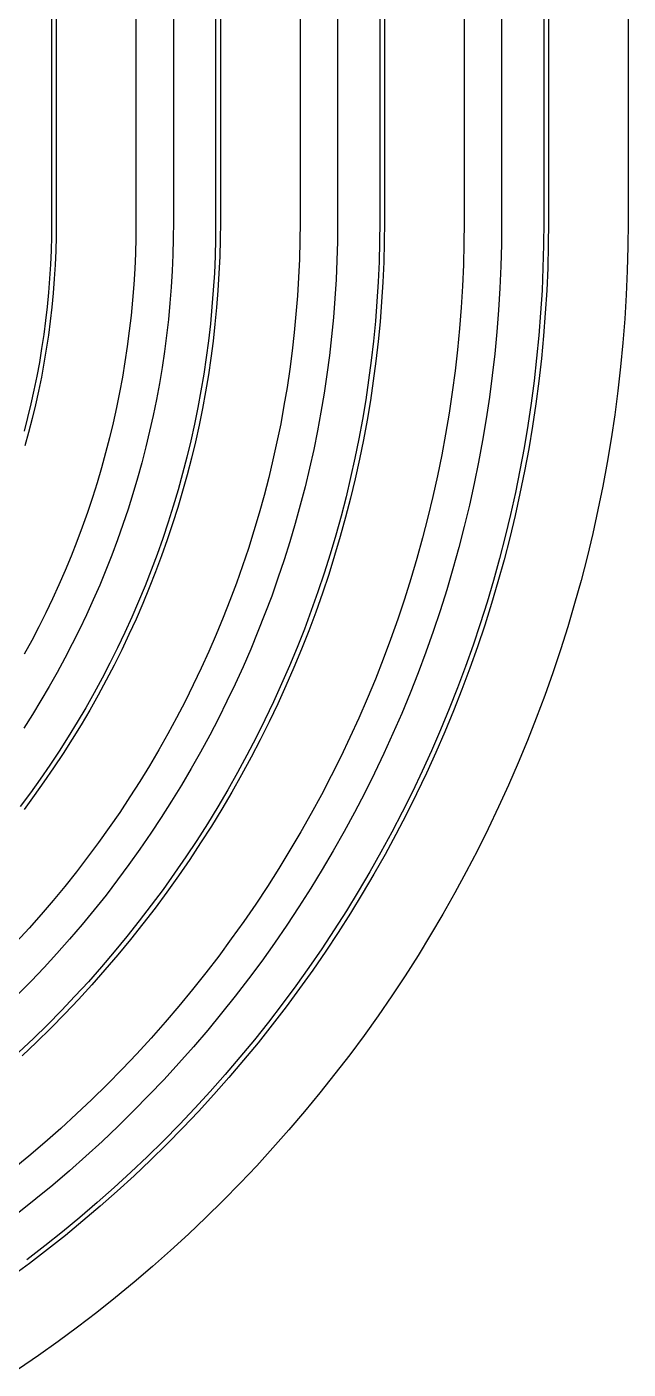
# Model space of a CAD drawing. Header units: metres. Extents: x 9 to 1211, y 9 to 2781.
# Drawn here: x 1082.7 to 1211, y 59.4 to 345.7 of the extents above; entities that cross this region are included whole.
import ezdxf

# ---------------------------------------------------------------- set-up
doc = ezdxf.new("R2010")
doc.units = ezdxf.units.M
for name, color, linetype in [('ACIKLIK', 5, 'Continuous'), ('CAM_SABLON', 4, 'Continuous'), ('DIS_KENAR_V91_Z3', 1, 'Continuous'), ('LAMBA_T4_Z4', 3, 'Continuous')]:
    doc.layers.add(name, color=color, linetype=linetype)

msp = doc.modelspace()

# ---------------------------------------------------------------- linework, layer by layer
at = {"layer": 'ACIKLIK'}
for points in [[(1149, 1093.88), (1149, 304.12), (1148.96, 299.93), (1148.86, 295.87), (1148.68, 291.81), (1148.43, 287.75), (1148.11, 283.69), (1147.72, 279.64), (1147.26, 275.6), (1146.73, 271.57), (1146.13, 267.55), (1145.46, 263.54), (1144.72, 259.54), (1143.91, 255.56), (1143.03, 251.59), (1142.08, 247.63), (1141.06, 243.7), (1139.97, 239.78), (1138.82, 235.88), (1137.6, 232), (1136.3, 228.14), (1134.95, 224.31), (1133.52, 220.5), (1132.03, 216.72), (1130.48, 212.96), (1128.86, 209.23), (1127.17, 205.53), (1125.42, 201.86), (1123.6, 198.22), (1121.73, 194.61), (1119.79, 191.04), (1117.78, 187.5), (1115.72, 184), (1113.59, 180.53), (1111.41, 177.1), (1109.16, 173.71), (1106.86, 170.36), (1104.5, 167.05), (1102.08, 163.78), (1099.61, 160.55), (1097.07, 157.37), (1094.49, 154.23), (1091.85, 151.14), (1089.15, 148.09), (1086.4, 145.1), (1083.61, 142.15), (1080.76, 139.24)], [(1184, 1093.88), (1184, 304.12), (1183.96, 299.32), (1183.84, 294.65), (1183.63, 289.97), (1183.35, 285.31), (1182.98, 280.64), (1182.53, 275.99), (1182, 271.34), (1181.39, 266.7), (1180.7, 262.08), (1179.93, 257.46), (1179.08, 252.86), (1178.14, 248.28), (1177.13, 243.71), (1176.04, 239.17), (1174.87, 234.64), (1173.62, 230.13), (1172.29, 225.64), (1170.88, 221.18), (1169.4, 216.75), (1167.84, 212.34), (1166.2, 207.96), (1164.48, 203.61), (1162.69, 199.28), (1160.83, 194.99), (1158.89, 190.74), (1156.88, 186.52), (1154.79, 182.33), (1152.63, 178.18), (1150.4, 174.07), (1148.09, 170), (1145.72, 165.97), (1143.28, 161.98), (1140.76, 158.04), (1138.18, 154.14), (1135.53, 150.28), (1132.82, 146.47), (1130.03, 142.71), (1127.19, 139), (1124.27, 135.34), (1121.3, 131.73), (1118.26, 128.18), (1115.16, 124.67), (1112, 121.23), (1108.78, 117.83), (1105.5, 114.5), (1102.17, 111.22), (1098.77, 108), (1095.33, 104.84), (1091.82, 101.74), (1088.27, 98.7), (1084.66, 95.73), (1081, 92.81)], [(1114, 1093.88), (1114, 304.12), (1113.97, 300.54), (1113.88, 297.09), (1113.73, 293.64), (1113.52, 290.19), (1113.25, 286.74), (1112.91, 283.3), (1112.52, 279.87), (1112.07, 276.44), (1111.56, 273.03), (1110.99, 269.62), (1110.36, 266.22), (1109.67, 262.83), (1108.92, 259.46), (1108.12, 256.1), (1107.25, 252.75), (1106.33, 249.42), (1105.35, 246.11), (1104.31, 242.81), (1103.21, 239.54), (1102.06, 236.28), (1100.85, 233.04), (1099.58, 229.83), (1098.26, 226.64), (1096.88, 223.47), (1095.45, 220.32), (1093.96, 217.2), (1092.42, 214.11), (1090.82, 211.05), (1089.17, 208.01), (1087.47, 205), (1085.72, 202.02), (1083.91, 199.08), (1082.06, 196.16)]]:
    msp.add_lwpolyline(points, dxfattribs=at)
at = {"layer": 'CAM_SABLON'}
for points in [[(1158, 1093.92), (1158, 304.08), (1157.96, 299.78), (1157.85, 295.55), (1157.67, 291.33), (1157.41, 287.12), (1157.08, 282.91), (1156.67, 278.7), (1156.2, 274.51), (1155.64, 270.32), (1155.02, 266.14), (1154.32, 261.98), (1153.55, 257.82), (1152.71, 253.69), (1151.8, 249.56), (1150.81, 245.46), (1149.75, 241.37), (1148.62, 237.3), (1147.43, 233.25), (1146.16, 229.22), (1144.81, 225.21), (1143.4, 221.23), (1141.93, 217.28), (1140.38, 213.35), (1138.76, 209.44), (1137.08, 205.57), (1135.33, 201.73), (1133.51, 197.91), (1131.62, 194.13), (1129.67, 190.39), (1127.66, 186.68), (1125.58, 183), (1123.43, 179.36), (1121.23, 175.76), (1118.96, 172.2), (1116.63, 168.68), (1114.23, 165.19), (1111.78, 161.76), (1109.27, 158.36), (1106.7, 155.01), (1104.07, 151.7), (1101.38, 148.45), (1098.64, 145.23), (1095.84, 142.07), (1092.99, 138.96), (1090.08, 135.89), (1087.12, 132.88), (1084.11, 129.92), (1081.04, 127.01)], [(1123, 1093.92), (1123, 304.08), (1122.97, 300.39), (1122.87, 296.78), (1122.72, 293.17), (1122.5, 289.56), (1122.21, 285.96), (1121.87, 282.36), (1121.46, 278.77), (1120.98, 275.19), (1120.45, 271.62), (1119.85, 268.05), (1119.2, 264.5), (1118.48, 260.96), (1117.69, 257.44), (1116.85, 253.92), (1115.95, 250.42), (1114.98, 246.94), (1113.95, 243.48), (1112.87, 240.03), (1111.72, 236.61), (1110.52, 233.2), (1109.25, 229.82), (1107.93, 226.46), (1106.54, 223.12), (1105.1, 219.81), (1103.61, 216.52), (1102.05, 213.26), (1100.44, 210.02), (1098.77, 206.82), (1097.05, 203.64), (1095.27, 200.5), (1093.43, 197.39), (1091.55, 194.31), (1089.6, 191.26), (1087.61, 188.25), (1085.56, 185.27), (1083.47, 182.33), (1081.32, 179.42)], [(1088, 1093.92), (1088, 304.08), (1087.97, 301), (1087.89, 298), (1087.76, 295), (1087.58, 292), (1087.34, 289.01), (1087.06, 286.02), (1086.72, 283.04), (1086.33, 280.06), (1085.88, 277.09), (1085.39, 274.13), (1084.84, 271.18), (1084.24, 268.24), (1083.59, 265.31), (1082.89, 262.39), (1082.14, 259.48)], [(1193, 1093.92), (1193, 304.08), (1192.96, 299.17), (1192.83, 294.33), (1192.62, 289.5), (1192.32, 284.68), (1191.95, 279.86), (1191.48, 275.05), (1190.93, 270.24), (1190.3, 265.45), (1189.59, 260.67), (1188.79, 255.9), (1187.91, 251.15), (1186.95, 246.41), (1185.9, 241.69), (1184.77, 236.99), (1183.56, 232.31), (1182.27, 227.65), (1180.9, 223.01), (1179.44, 218.4), (1177.91, 213.82), (1176.29, 209.26), (1174.6, 204.73), (1172.83, 200.23), (1170.98, 195.77), (1169.05, 191.33), (1167.05, 186.94), (1164.97, 182.57), (1162.81, 178.24), (1160.58, 173.96), (1158.27, 169.71), (1155.89, 165.5), (1153.43, 161.33), (1150.91, 157.21), (1148.31, 153.14), (1145.64, 149.1), (1142.9, 145.12), (1140.1, 141.18), (1137.22, 137.3), (1134.28, 133.46), (1131.27, 129.68), (1128.19, 125.95), (1125.05, 122.27), (1121.85, 118.65), (1118.58, 115.09), (1115.26, 111.58), (1111.87, 108.13), (1108.42, 104.74), (1104.91, 101.42), (1101.35, 98.15), (1097.73, 94.95), (1094.05, 91.81), (1090.32, 88.73), (1086.54, 85.72), (1082.7, 82.78)]]:
    msp.add_lwpolyline(points, dxfattribs=at)
at = {"layer": 'DIS_KENAR_V91_Z3'}
for points in [[(1176, 1094), (1176, 304), (1175.96, 299.46), (1175.84, 294.93), (1175.64, 290.39), (1175.37, 285.86), (1175.01, 281.34), (1174.58, 276.82), (1174.06, 272.31), (1173.47, 267.81), (1172.8, 263.33), (1172.05, 258.85), (1171.22, 254.39), (1170.32, 249.94), (1169.34, 245.51), (1168.28, 241.1), (1167.14, 236.71), (1165.93, 232.33), (1164.64, 227.98), (1163.27, 223.66), (1161.83, 219.35), (1160.32, 215.07), (1158.73, 210.82), (1157.07, 206.6), (1155.33, 202.41), (1153.52, 198.25), (1151.64, 194.12), (1149.69, 190.02), (1147.66, 185.96), (1145.57, 181.94), (1143.4, 177.95), (1141.17, 174), (1138.86, 170.09), (1136.49, 166.22), (1134.05, 162.39), (1131.55, 158.61), (1128.98, 154.87), (1126.34, 151.18), (1123.65, 147.53), (1120.88, 143.93), (1118.06, 140.38), (1115.17, 136.88), (1112.22, 133.42), (1109.22, 130.03), (1106.15, 126.68), (1103.03, 123.39), (1099.85, 120.15), (1096.61, 116.97), (1093.32, 113.85), (1089.97, 110.78), (1086.58, 107.78), (1083.12, 104.83), (1079.62, 101.94)], [(1141, 1094), (1141, 304), (1140.97, 300.07), (1140.86, 296.15), (1140.69, 292.22), (1140.45, 288.3), (1140.14, 284.39), (1139.77, 280.48), (1139.32, 276.58), (1138.81, 272.69), (1138.23, 268.8), (1137.58, 264.93), (1136.87, 261.07), (1136.08, 257.22), (1135.23, 253.39), (1134.32, 249.57), (1133.33, 245.77), (1132.28, 241.98), (1131.17, 238.22), (1129.99, 234.47), (1128.74, 230.75), (1127.43, 227.05), (1126.06, 223.37), (1124.62, 219.71), (1123.11, 216.09), (1121.55, 212.48), (1119.92, 208.91), (1118.23, 205.37), (1116.48, 201.85), (1114.66, 198.37), (1112.79, 194.92), (1110.86, 191.5), (1108.86, 188.12), (1106.81, 184.77), (1104.7, 181.46), (1102.53, 178.18), (1100.31, 174.95), (1098.03, 171.75), (1095.69, 168.59), (1093.3, 165.48), (1090.86, 162.4), (1088.36, 159.37), (1085.81, 156.39), (1083.21, 153.45), (1080.55, 150.55)], [(1211, 1094), (1211, 304), (1210.96, 298.85), (1210.82, 293.7), (1210.6, 288.56), (1210.28, 283.42), (1209.88, 278.29), (1209.38, 273.16), (1208.8, 268.05), (1208.13, 262.94), (1207.37, 257.85), (1206.52, 252.77), (1205.58, 247.71), (1204.55, 242.67), (1203.44, 237.64), (1202.24, 232.63), (1200.95, 227.65), (1199.57, 222.69), (1198.11, 217.75), (1196.56, 212.84), (1194.93, 207.96), (1193.21, 203.1), (1191.41, 198.28), (1189.52, 193.49), (1187.55, 188.73), (1185.5, 184.01), (1183.36, 179.33), (1181.14, 174.68), (1178.85, 170.07), (1176.47, 165.51), (1174.01, 160.98), (1171.48, 156.5), (1168.86, 152.06), (1166.17, 147.67), (1163.41, 143.33), (1160.57, 139.04), (1157.65, 134.79), (1154.66, 130.6), (1151.6, 126.46), (1148.46, 122.38), (1145.26, 118.35), (1141.98, 114.38), (1138.64, 110.46), (1135.23, 106.61), (1131.75, 102.81), (1128.21, 99.08), (1124.6, 95.4), (1120.92, 91.79), (1117.19, 88.25), (1113.39, 84.77), (1109.54, 81.36), (1105.62, 78.02), (1101.65, 74.74), (1097.62, 71.54), (1093.54, 68.4), (1089.4, 65.34), (1085.21, 62.35), (1080.96, 59.43)], [(1106, 1094), (1106, 304), (1105.97, 300.68), (1105.88, 297.37), (1105.74, 294.06), (1105.54, 290.75), (1105.28, 287.44), (1104.96, 284.14), (1104.58, 280.84), (1104.15, 277.56), (1103.66, 274.28), (1103.11, 271.01), (1102.51, 267.75), (1101.85, 264.5), (1101.13, 261.26), (1100.36, 258.03), (1099.53, 254.82), (1098.64, 251.63), (1097.7, 248.45), (1096.7, 245.29), (1095.65, 242.14), (1094.54, 239.02), (1093.38, 235.91), (1092.16, 232.82), (1090.9, 229.76), (1089.57, 226.72), (1088.2, 223.7), (1086.77, 220.71), (1085.29, 217.74), (1083.76, 214.8), (1082.18, 211.89)]]:
    msp.add_lwpolyline(points, dxfattribs=at)
at = {"layer": 'LAMBA_T4_Z4'}
for points in [[(1194, 1093.93), (1194, 304.07), (1193.96, 299.15), (1193.83, 294.3), (1193.62, 289.45), (1193.32, 284.61), (1192.94, 279.77), (1192.48, 274.94), (1191.93, 270.12), (1191.29, 265.31), (1190.58, 260.51), (1189.78, 255.73), (1188.89, 250.96), (1187.92, 246.2), (1186.87, 241.46), (1185.74, 236.75), (1184.53, 232.05), (1183.23, 227.37), (1181.85, 222.72), (1180.39, 218.09), (1178.85, 213.49), (1177.23, 208.92), (1175.53, 204.37), (1173.76, 199.86), (1171.9, 195.38), (1169.97, 190.93), (1167.95, 186.51), (1165.86, 182.13), (1163.7, 177.79), (1161.46, 173.49), (1159.14, 169.22), (1156.75, 165), (1154.29, 160.82), (1151.76, 156.68), (1149.15, 152.59), (1146.47, 148.54), (1143.72, 144.55), (1140.91, 140.6), (1138.02, 136.7), (1135.07, 132.85), (1132.05, 129.05), (1128.96, 125.31), (1125.81, 121.62), (1122.59, 117.98), (1119.32, 114.4), (1115.98, 110.89), (1112.58, 107.42), (1109.11, 104.02), (1105.6, 100.68), (1102.02, 97.41), (1098.38, 94.19), (1094.69, 91.04), (1090.95, 87.95), (1087.15, 84.93), (1083.3, 81.98), (1079.4, 79.09)], [(1159, 1093.93), (1159, 304.07), (1158.96, 299.76), (1158.85, 295.52), (1158.67, 291.28), (1158.41, 287.05), (1158.07, 282.82), (1157.67, 278.6), (1157.19, 274.39), (1156.63, 270.18), (1156.01, 265.99), (1155.31, 261.8), (1154.53, 257.63), (1153.69, 253.48), (1152.77, 249.34), (1151.78, 245.21), (1150.72, 241.11), (1149.59, 237.02), (1148.38, 232.95), (1147.11, 228.91), (1145.76, 224.89), (1144.34, 220.89), (1142.86, 216.92), (1141.31, 212.97), (1139.68, 209.05), (1137.99, 205.16), (1136.23, 201.3), (1134.41, 197.48), (1132.51, 193.68), (1130.56, 189.92), (1128.53, 186.19), (1126.44, 182.5), (1124.29, 178.85), (1122.08, 175.23), (1119.8, 171.65), (1117.46, 168.12), (1115.05, 164.62), (1112.59, 161.17), (1110.07, 157.76), (1107.49, 154.39), (1104.85, 151.08), (1102.15, 147.8), (1099.39, 144.58), (1096.58, 141.4), (1093.72, 138.27), (1090.8, 135.2), (1087.83, 132.17), (1084.8, 129.2), (1081.73, 126.28)], [(1124, 1093.93), (1124, 304.07), (1123.97, 300.37), (1123.87, 296.74), (1123.71, 293.11), (1123.49, 289.49), (1123.21, 285.87), (1122.86, 282.26), (1122.45, 278.65), (1121.98, 275.05), (1121.44, 271.46), (1120.84, 267.88), (1120.18, 264.31), (1119.45, 260.75), (1118.67, 257.21), (1117.82, 253.68), (1116.91, 250.17), (1115.94, 246.67), (1114.91, 243.19), (1113.82, 239.72), (1112.67, 236.28), (1111.46, 232.86), (1110.18, 229.46), (1108.85, 226.08), (1107.46, 222.73), (1106.02, 219.4), (1104.51, 216.1), (1102.95, 212.82), (1101.33, 209.57), (1099.65, 206.35), (1097.92, 203.16), (1096.13, 200), (1094.29, 196.87), (1092.39, 193.78), (1090.44, 190.72), (1088.44, 187.69), (1086.38, 184.7), (1084.28, 181.74), (1082.12, 178.82)], [(1089, 1093.93), (1089, 304.07), (1088.97, 300.98), (1088.89, 297.96), (1088.76, 294.95), (1088.58, 291.93), (1088.34, 288.92), (1088.05, 285.92), (1087.71, 282.92), (1087.32, 279.92), (1086.87, 276.94), (1086.37, 273.96), (1085.82, 270.99), (1085.22, 268.03), (1084.57, 265.08), (1083.86, 262.15), (1083.1, 259.22), (1082.3, 256.31)]]:
    msp.add_lwpolyline(points, dxfattribs=at)

doc.saveas('drawing.dxf')
